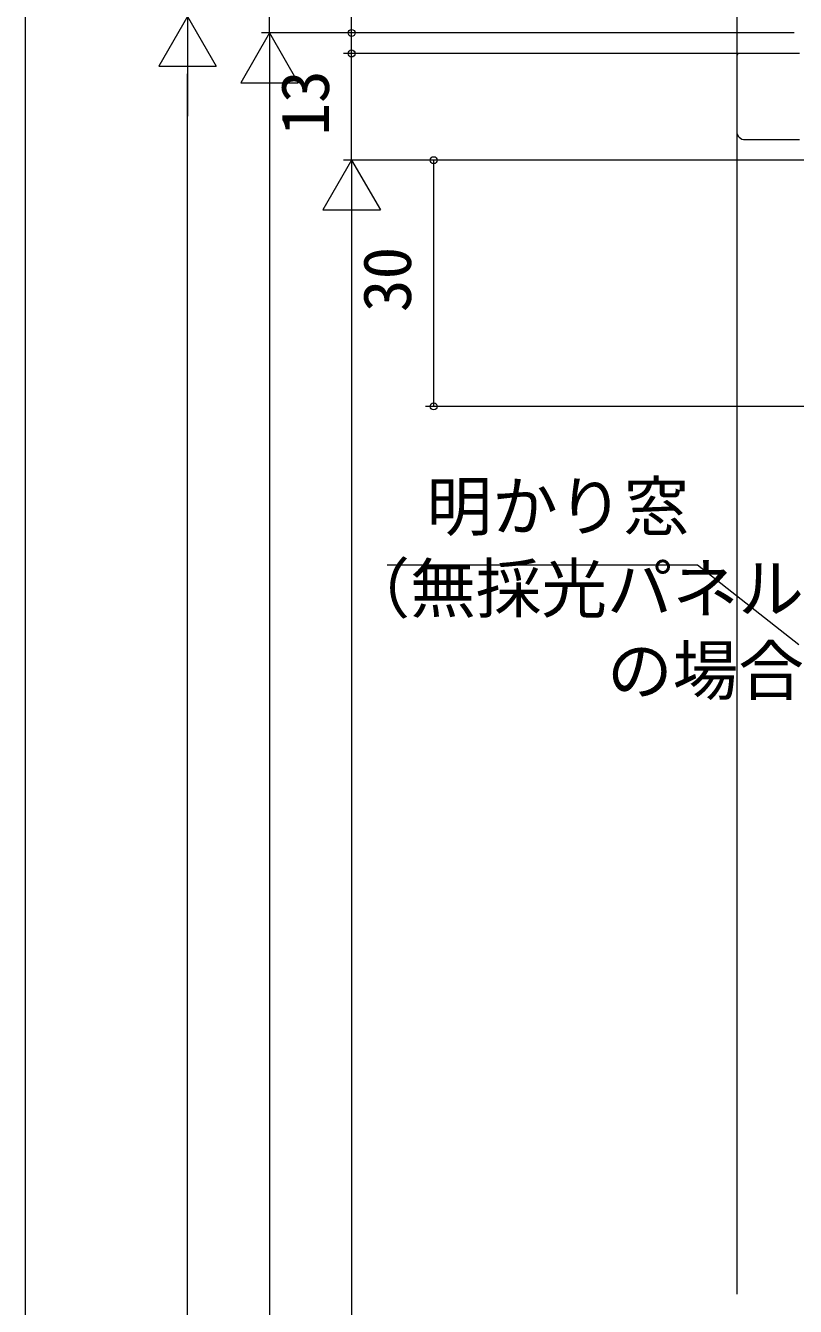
# Model space of a CAD drawing. Units: millimetres, scale not verified. Extents: x -1188 to -194, y -840 to 760.
# Drawn here: x -1188 to -1094.2, y 306.3 to 462.4 of the extents above; entities that cross this region are included whole.
import ezdxf
from ezdxf.enums import TextEntityAlignment as Align

# ---------------------------------------------------------------- set-up
doc = ezdxf.new("R2010")
doc.units = ezdxf.units.MM
doc.header["$LTSCALE"] = 4
for name, color, linetype, lineweight in [('0-2_YKK_ZWAK', 7, 'Continuous', 9), ('0-3_YKK_D', 6, 'Continuous', 9), ('0-7_YKK_13', 4, 'Continuous', 9), ('0-8_YSS_K', 3, 'Continuous', 9)]:
    doc.layers.add(name, color=color, linetype=linetype, lineweight=lineweight)
doc.styles.add('ＭＳ ゴシック', font='')
doc.styles.get('ＭＳ ゴシック').set_extended_font_data('MS Gothic')

msp = doc.modelspace()

# ---------------------------------------------------------------- linework, layer by layer
at = {"layer": '0-2_YKK_ZWAK'}
msp.add_line((-1188, -840), (-1188, 720), dxfattribs=at)
at = {"layer": '0-3_YKK_D'}
for p, q in [((-1148.26, 461.482), (-1148.26, 476.382)), ((-1168.26, 463.482), (-1171.76, 457.42)), ((-1168.26, 463.482), (-1168.26, 451.357)), ((-1168.26, 463.482), (-1164.76, 457.42)), ((-1158.26, 461.482), (-1158.26, 463.482)), ((-1158.26, 461.482), (-1161.76, 455.42)), ((-1094.312, 461.482), (-1159.26, 461.482)), ((-1094.312, 461.482), (-1159.26, 461.482)), ((-1158.26, 461.482), (-1158.26, 449.357)), ((-1158.26, 461.482), (-1154.76, 455.42)), ((-1094.312, 461.482), (-1149.26, 461.482)), ((-1148.26, 458.982), (-1148.26, 461.482)), ((-1094.312, 458.982), (-1149.26, 458.982)), ((-1094.312, 458.982), (-1149.26, 458.982)), ((-1148.26, 445.982), (-1148.26, 458.982)), ((-1171.76, 457.42), (-1164.76, 457.42)), ((-1168.26, -9.518), (-1168.26, 456.482)), ((-1161.76, 455.42), (-1154.76, 455.42)), ((-1158.26, 454.482), (-1158.26, -9.518)), ((-1148.26, 445.982), (-1151.76, 439.92)), ((-1091.012, 445.982), (-1149.26, 445.982)), ((-1091.012, 445.982), (-1149.26, 445.982)), ((-1148.26, 445.982), (-1148.26, 433.858)), ((-1148.26, 445.982), (-1144.76, 439.92)), ((-1090.862, 445.982), (-1139.26, 445.982)), ((-1138.26, 415.982), (-1138.26, 445.982)), ((-1151.76, 439.92), (-1144.76, 439.92)), ((-1148.26, 438.982), (-1148.26, 7.981)), ((-1091.512, 415.982), (-1139.26, 415.982)), ((-1106.121, 396.649), (-1143.941, 396.649)), ((-1093.748, 386.923), (-1106.121, 396.649))]:
    msp.add_line(p, q, dxfattribs=at)
for centre in [(-1148.26, 461.482), (-1148.26, 458.982), (-1148.26, 458.982), (-1138.26, 445.982), (-1138.26, 415.982)]:
    msp.add_circle(centre, 0.425, dxfattribs=at)
at = {"layer": '0-7_YKK_13'}
for p, q in [((-1100.802, 458.982), (-1101.012, 458.982)), ((-1097.203, 458.982), (-1100.802, 458.982)), ((-1096.71, 458.982), (-1097.203, 458.982)), ((-1095.15, 458.982), (-1096.71, 458.982)), ((-1093.673, 458.982), (-1095.15, 458.982)), ((-1101.312, 458.682), (-1101.312, 449.482)), ((-1100.312, 448.482), (-1097.203, 448.482)), ((-1097.203, 448.482), (-1095.643, 448.482)), ((-1095.643, 448.482), (-1093.673, 448.482))]:
    msp.add_line(p, q, dxfattribs=at)
for centre, radius, start, end in [((-1101.012, 458.682), 0.3, 90, 180), ((-1100.312, 449.482), 1, 180, 270)]:
    msp.add_arc(centre, radius, start, end, dxfattribs=at)
at = {"layer": '0-8_YSS_K'}
msp.add_line((-1101.309, 487.482), (-1101.309, 307.817), dxfattribs=at)

# ---------------------------------------------------------------- texts
at = {"layer": '0-3_YKK_D', "color": 4, "style": 'ＭＳ ゴシック'}
for s, p in [('13', (-1149.26, 448.962)), ('30', (-1139.26, 427.462))]:
    msp.add_text(s, height=5.865, rotation=90, dxfattribs=at).set_placement(p, align=Align.BOTTOM_LEFT)
for s, p in [('明かり窓', (-1139.132, 399.107)), ('（無採光パネル', (-1149.132, 389.107)), ('\u3000\u3000\u3000\u3000の場合）', (-1149.132, 379.107))]:
    msp.add_text(s, height=5.865, dxfattribs=at).set_placement(p, align=Align.BOTTOM_LEFT)

doc.saveas('drawing.dxf')
